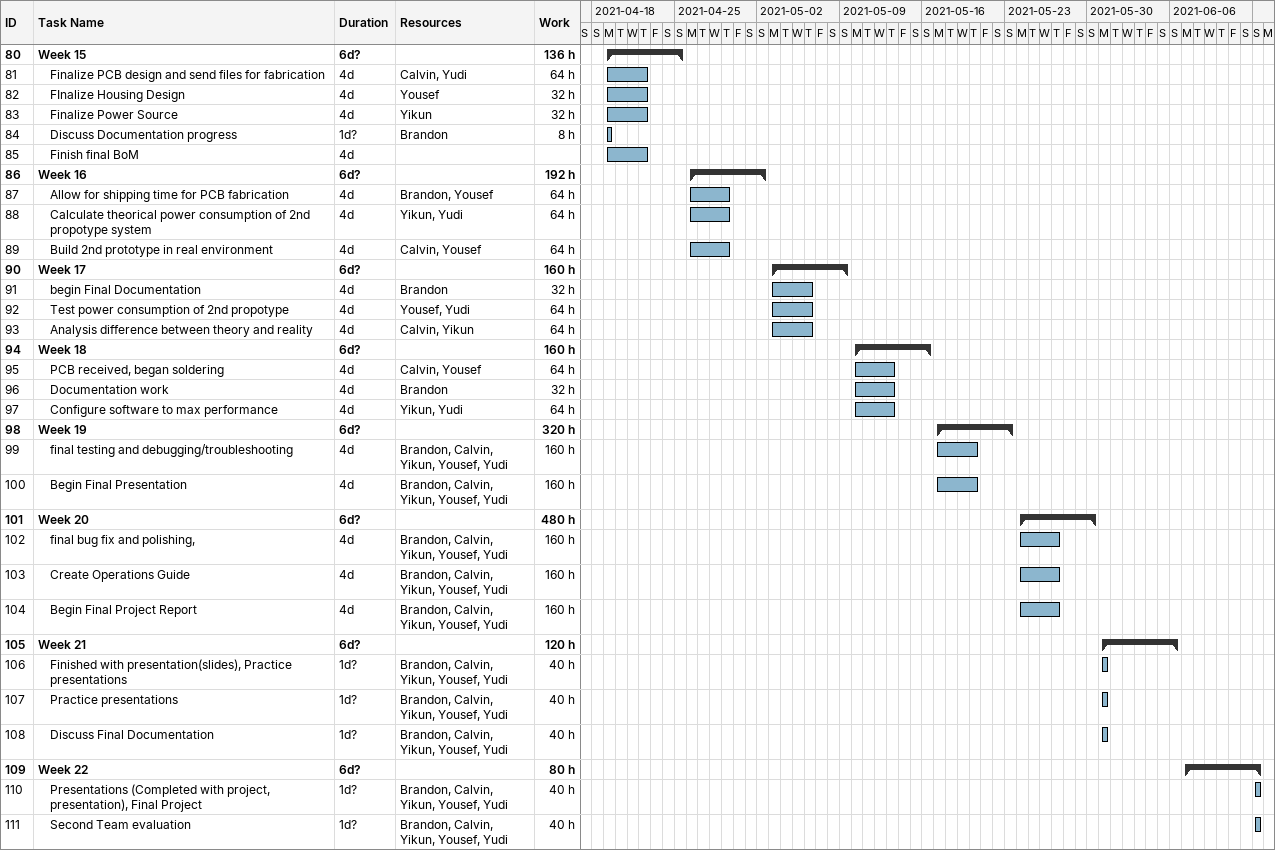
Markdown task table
| ID | Level | Task | Duration | Start | Finish | Resources | Work (h) |
|---|---|---|---|---|---|---|---|
| 80 | 1 | **Week 15** | 6d? | 2021-04-19 | 2021-04-25 |  | 136 |
| 81 | 2 | Finalize PCB design and send files for fabrication | 4d | 2021-04-19 | 2021-04-22 | Calvin, Yudi | 64 |
| 82 | 2 | FInalize Housing Design | 4d | 2021-04-19 | 2021-04-22 | Yousef | 32 |
| 83 | 2 | Finalize Power Source | 4d | 2021-04-19 | 2021-04-22 | Yikun | 32 |
| 84 | 2 | Discuss Documentation progress | 1d? | 2021-04-19 | 2021-04-19 | Brandon | 8 |
| 85 | 2 | Finish final BoM | 4d | 2021-04-19 | 2021-04-22 |  |  |
| 86 | 1 | **Week 16** | 6d? | 2021-04-26 | 2021-05-02 |  | 192 |
| 87 | 2 | Allow for shipping time for PCB fabrication | 4d | 2021-04-26 | 2021-04-29 | Brandon, Yousef | 64 |
| 88 | 2 | Calculate theorical power consumption of 2nd propotype system | 4d | 2021-04-26 | 2021-04-29 | Yikun, Yudi | 64 |
| 89 | 2 | Build 2nd prototype in real environment | 4d | 2021-04-26 | 2021-04-29 | Calvin, Yousef | 64 |
| 90 | 1 | **Week 17** | 6d? | 2021-05-03 | 2021-05-09 |  | 160 |
| 91 | 2 | begin Final Documentation | 4d | 2021-05-03 | 2021-05-06 | Brandon | 32 |
| 92 | 2 | Test power consumption of 2nd propotype | 4d | 2021-05-03 | 2021-05-06 | Yousef, Yudi | 64 |
| 93 | 2 | Analysis difference between theory and reality | 4d | 2021-05-03 | 2021-05-06 | Calvin, Yikun | 64 |
| 94 | 1 | **Week 18** | 6d? | 2021-05-10 | 2021-05-16 |  | 160 |
| 95 | 2 | PCB received, began soldering | 4d | 2021-05-10 | 2021-05-13 | Calvin, Yousef | 64 |
| 96 | 2 | Documentation work | 4d | 2021-05-10 | 2021-05-13 | Brandon | 32 |
| 97 | 2 | Configure software to max performance | 4d | 2021-05-10 | 2021-05-13 | Yikun, Yudi | 64 |
| 98 | 1 | **Week 19** | 6d? | 2021-05-17 | 2021-05-23 |  | 320 |
| 99 | 2 | final testing and debugging/troubleshooting | 4d | 2021-05-17 | 2021-05-20 | Brandon, Calvin, Yikun, Yousef, Yudi | 160 |
| 100 | 2 | Begin Final Presentation | 4d | 2021-05-17 | 2021-05-20 | Brandon, Calvin, Yikun, Yousef, Yudi | 160 |
| 101 | 1 | **Week 20** | 6d? | 2021-05-24 | 2021-05-30 |  | 480 |
| 102 | 2 | final bug fix and polishing, | 4d | 2021-05-24 | 2021-05-27 | Brandon, Calvin, Yikun, Yousef, Yudi | 160 |
| 103 | 2 | Create Operations Guide | 4d | 2021-05-24 | 2021-05-27 | Brandon, Calvin, Yikun, Yousef, Yudi | 160 |
| 104 | 2 | Begin Final Project Report | 4d | 2021-05-24 | 2021-05-27 | Brandon, Calvin, Yikun, Yousef, Yudi | 160 |
| 105 | 1 | **Week 21** | 6d? | 2021-05-31 | 2021-06-06 |  | 120 |
| 106 | 2 | Finished with presentation(slides), Practice presentations | 1d? | 2021-05-31 | 2021-05-31 | Brandon, Calvin, Yikun, Yousef, Yudi | 40 |
| 107 | 2 | Practice presentations | 1d? | 2021-05-31 | 2021-05-31 | Brandon, Calvin, Yikun, Yousef, Yudi | 40 |
| 108 | 2 | Discuss Final Documentation | 1d? | 2021-05-31 | 2021-05-31 | Brandon, Calvin, Yikun, Yousef, Yudi | 40 |
| 109 | 1 | **Week 22** | 6d? | 2021-06-07 | 2021-06-13 |  | 80 |
| 110 | 2 | Presentations (Completed with project, presentation), Final Project | 1d? | 2021-06-13 | 2021-06-13 | Brandon, Calvin, Yikun, Yousef, Yudi | 40 |
| 111 | 2 | Second Team evaluation | 1d? | 2021-06-13 | 2021-06-13 | Brandon, Calvin, Yikun, Yousef, Yudi | 40 |
